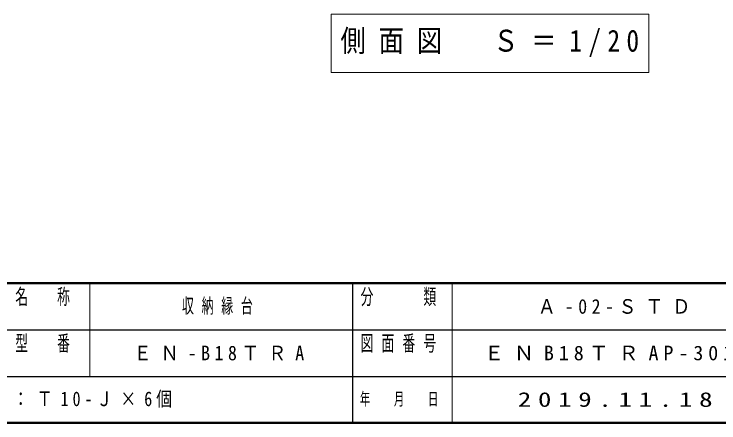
# Model space of a CAD drawing. Units: millimetres on the paper, scale 1:20. Extents: x -385 to 0, y 0 to 267.
# Drawn here: x -185.9 to -79.9, y 0 to 61.5 of the extents above; entities that cross this region are included whole.
import ezdxf

# ---------------------------------------------------------------- set-up
doc = ezdxf.new("R2010")
doc.units = ezdxf.units.MM
doc.layers.add('LY_1', color=7, linetype='Continuous', lineweight=25)
doc.layers.add('LY_2', color=7, linetype='Continuous', lineweight=13)
doc.layers.add('LY_3', color=7, linetype='Continuous')
doc.styles.add('ＭＳ ゴシック', font='')
doc.styles.get('ＭＳ ゴシック').set_extended_font_data('MS Gothic')

msp = doc.modelspace()

# ---------------------------------------------------------------- linework, layer by layer
at = {"layer": 'LY_1', "lineweight": 13}
for p, q in [((-138.224, 61.483), (-138.224, 52.683)), ((-90.424, 61.483), (-138.224, 61.483)), ((-90.424, 52.683), (-90.424, 61.483)), ((-138.224, 52.683), (-90.424, 52.683))]:
    msp.add_line(p, q, dxfattribs=at)
at = {"layer": 'LY_2', "lineweight": 50}
for p, q in [((-385, 21), (0, 21)), ((-385, 0), (0, 0))]:
    msp.add_line(p, q, dxfattribs=at)
at = {"layer": 'LY_2'}
for p, q in [((-174.5, 21), (-174.5, 7)), ((-120, 21), (-120, 0))]:
    msp.add_line(p, q, dxfattribs=at)
at = {"layer": 'LY_2', "color": 211, "lineweight": 25}
for p, q in [((-135, 21), (-135, 0)), ((-187.5, 14), (-70, 14)), ((-242.5, 7), (0, 7))]:
    msp.add_line(p, q, dxfattribs=at)

# ---------------------------------------------------------------- texts
at = {"layer": 'LY_1', "attachment_point": 4, "style": 'ＭＳ ゴシック'}
for s, insert, char_height in [('\\T1.5;\\W0.85;側面図\u3000Ｓ＝1/20', (-136.824, 57.083), 3.299), ('\\T1.5;\\W0.8;ＰＣ基礎：Ｔ10-Ｊ×6個', (-200.5, 3.5), 2.199)]:
    msp.add_mtext(s, dxfattribs=dict(at, insert=insert, char_height=char_height))
at = {"layer": 'LY_2', "color": 4, "style": 'ＭＳ ゴシック'}
for s, insert, char_height, attachment_point in [('\\T1.64;\\W0.6;名\u3000称', (-181, 20.167), 2.346, 2), ('\\T1.64;\\W0.6;分\u3000\u3000類', (-127.5, 20.167), 2.346, 2), ('\\T1.64;\\W0.6;型\u3000番', (-181, 13.167), 2.346, 2), ('\\T1.64;\\W0.6;図面番号', (-127.5, 13.167), 2.346, 2), ('\\T1.64;\\W0.6;年\u3000月\u3000日', (-127.5, 3.5), 1.906, 5)]:
    msp.add_mtext(s, dxfattribs=dict(at, insert=insert, char_height=char_height, attachment_point=attachment_point))
at = {"layer": 'LY_3', "char_height": 2.199, "attachment_point": 5, "style": 'ＭＳ ゴシック'}
for s, insert in [('\\T1.64;\\W0.6;収納縁台', (-154.75, 17.5)), ('\\T1.5;\\W0.9;Ａ-02-ＳＴＤ', (-95, 17.5)), ('\\T1.5;\\W0.9;ＥＮ-B18ＴＲA', (-154.75, 10.5)), ('\\T1.5;ＥＮB18ＴＲAP-3010', (-95, 10.5)), ('\\T1.5;\\W1.35;2019.11.18', (-95, 3.5))]:
    msp.add_mtext(s, dxfattribs=dict(at, insert=insert))

doc.saveas('drawing.dxf')
